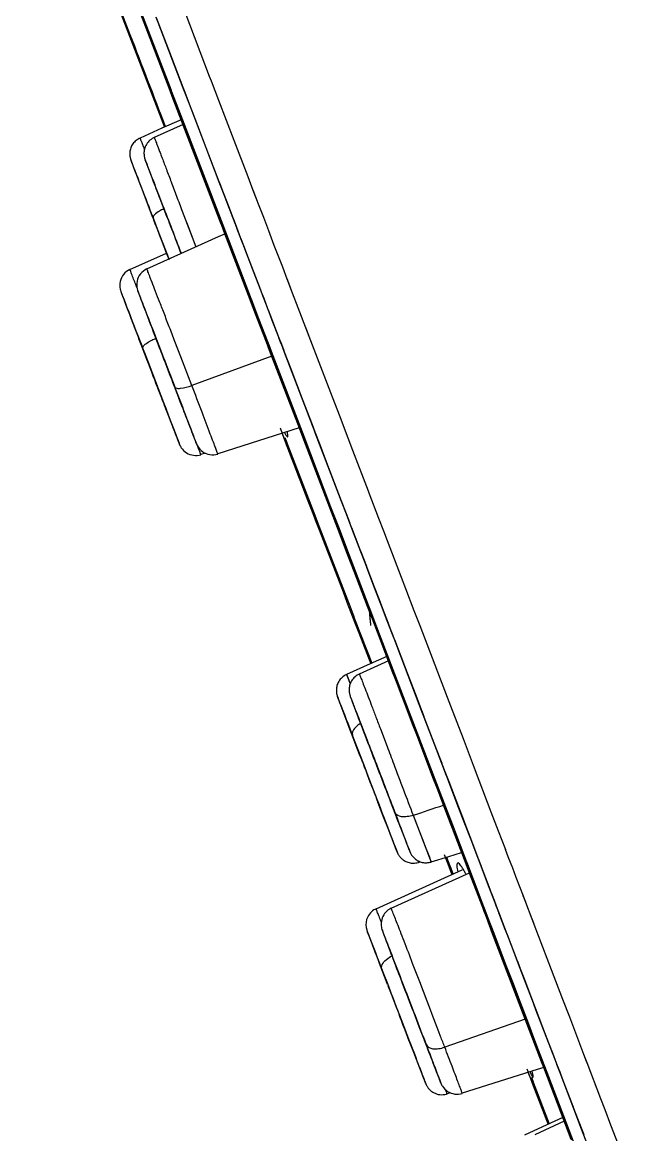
# Model space of a CAD drawing. Header units: millimetres. Extents: x 19741 to 22117, y -10160 to -6800.
# Drawn here: x 21612.42 to 21622.82, y -8187.07 to -8167.81 of the extents above; entities that cross this region are included whole.
import ezdxf

# ---------------------------------------------------------------- set-up
doc = ezdxf.new("R2010")
doc.units = ezdxf.units.MM

msp = doc.modelspace()

# ---------------------------------------------------------------- linework, layer by layer
at = {"linetype": 'Continuous'}
for p, q in [((21614.562, -8167.896), (21614.436, -8167.567)), ((21614.437, -8167.567), (21614.563, -8167.896)), ((21614.583, -8167.888), (21614.457, -8167.56)), ((21614.739, -8167.728), (21614.773, -8167.815)), ((21614.778, -8167.814), (21614.745, -8167.727)), ((21614.773, -8167.815), (21614.773, -8167.815)), ((21614.773, -8167.815), (21615.206, -8168.946)), ((21614.773, -8167.815), (21615.207, -8168.947)), ((21614.979, -8168.34), (21614.778, -8167.814)), ((21615.237, -8167.636), (21615.663, -8168.746)), ((21614.987, -8169.003), (21614.562, -8167.896)), ((21614.563, -8167.896), (21614.987, -8169.003)), ((21615.008, -8168.996), (21614.583, -8167.888)), ((21615.211, -8168.944), (21614.979, -8168.34)), ((21615.662, -8168.744), (21615.694, -8168.826)), ((21615.206, -8168.944), (21615.228, -8169.002)), ((21615.206, -8168.946), (21615.229, -8169.004)), ((21615.233, -8169.002), (21615.211, -8168.942)), ((21615.694, -8168.826), (21615.824, -8169.165)), ((21615.023, -8169.098), (21614.987, -8169.003)), ((21615.023, -8169.098), (21614.987, -8169.003)), ((21614.987, -8169.003), (21615.833, -8171.21)), ((21615.016, -8169.017), (21615.008, -8168.995)), ((21615.017, -8169.018), (21615.008, -8168.996)), ((21615.175, -8169.431), (21615.017, -8169.018)), ((21615.87, -8171.307), (21615.023, -8169.098)), ((21615.229, -8169.004), (21615.229, -8169.005)), ((21615.229, -8169.004), (21615.365, -8169.359)), ((21615.229, -8169.005), (21615.364, -8169.358)), ((21615.369, -8169.355), (21615.233, -8169.002)), ((21615.824, -8169.165), (21616.089, -8169.857)), ((21615.364, -8169.358), (21615.457, -8169.6)), ((21615.365, -8169.359), (21615.457, -8169.601)), ((21615.461, -8169.596), (21615.369, -8169.355)), ((21615.177, -8169.5), (21614.844, -8169.649)), ((21615.901, -8171.327), (21615.175, -8169.431)), ((21614.844, -8169.649), (21614.464, -8169.818)), ((21615.21, -8169.585), (21614.709, -8169.81)), ((21615.457, -8169.6), (21615.831, -8170.575)), ((21615.457, -8169.601), (21615.831, -8170.575)), ((21615.836, -8170.574), (21615.461, -8169.596)), ((21616.089, -8169.857), (21616.329, -8170.483)), ((21614.305, -8170.198), (21614.306, -8170.203)), ((21614.306, -8170.203), (21614.308, -8170.208)), ((21614.308, -8170.208), (21614.311, -8170.217)), ((21614.311, -8170.217), (21614.32, -8170.24)), ((21614.32, -8170.24), (21614.346, -8170.31)), ((21614.346, -8170.31), (21614.494, -8170.699)), ((21614.552, -8170.193), (21614.554, -8170.198)), ((21614.554, -8170.198), (21614.557, -8170.207)), ((21614.557, -8170.207), (21614.566, -8170.232)), ((21614.566, -8170.232), (21614.594, -8170.307)), ((21614.594, -8170.307), (21614.77, -8170.769)), ((21616.329, -8170.483), (21616.419, -8170.717)), ((21614.494, -8170.699), (21614.675, -8171.173)), ((21614.687, -8170.552), (21614.694, -8170.571)), ((21614.694, -8170.571), (21614.725, -8170.652)), ((21614.725, -8170.652), (21614.733, -8170.673)), ((21615.83, -8170.573), (21615.863, -8170.66)), ((21615.831, -8170.575), (21615.864, -8170.662)), ((21615.831, -8170.575), (21615.954, -8170.895)), ((21615.868, -8170.658), (21615.835, -8170.571)), ((21615.869, -8170.661), (21615.836, -8170.574)), ((21615.864, -8170.662), (21615.954, -8170.897)), ((21615.959, -8170.896), (21615.869, -8170.661)), ((21614.57, -8170.898), (21614.672, -8171.166)), ((21614.77, -8170.769), (21614.929, -8171.186)), ((21615.953, -8170.894), (21616.004, -8171.028)), ((21615.954, -8170.895), (21616.037, -8171.112)), ((21615.954, -8170.897), (21616.006, -8171.031)), ((21616.009, -8171.026), (21615.958, -8170.892)), ((21616.011, -8171.029), (21615.959, -8170.896)), ((21616.418, -8170.716), (21616.51, -8170.955)), ((21616.419, -8170.717), (21616.47, -8170.85)), ((21616.47, -8170.85), (21616.51, -8170.955)), ((21614.692, -8171.195), (21614.642, -8171.065)), ((21615.196, -8171.085), (21615.366, -8171.534)), ((21616.006, -8171.031), (21616.092, -8171.256)), ((21616.081, -8171.214), (21616.011, -8171.029)), ((21616.51, -8170.955), (21616.599, -8171.188)), ((21614.719, -8171.266), (21614.692, -8171.195)), ((21614.751, -8171.348), (21614.719, -8171.266)), ((21615.272, -8171.287), (21615.366, -8171.534)), ((21615.833, -8171.21), (21615.88, -8171.334)), ((21615.833, -8171.21), (21615.88, -8171.334)), ((21616.037, -8171.112), (21616.134, -8171.367)), ((21616.139, -8171.365), (21616.08, -8171.211)), ((21616.097, -8171.254), (21616.081, -8171.214)), ((21616.14, -8171.368), (21616.097, -8171.254)), ((21616.599, -8171.188), (21616.687, -8171.418)), ((21614.808, -8171.498), (21614.751, -8171.348)), ((21615.823, -8171.524), (21615.934, -8171.474)), ((21615.88, -8171.334), (21615.87, -8171.307)), ((21615.88, -8171.334), (21615.87, -8171.307)), ((21615.934, -8171.474), (21615.88, -8171.334)), ((21615.88, -8171.334), (21615.934, -8171.475)), ((21616.393, -8172.61), (21615.901, -8171.327)), ((21616.372, -8172.618), (21615.934, -8171.474)), ((21615.934, -8171.475), (21616.372, -8172.618)), ((21616.134, -8171.366), (21616.135, -8171.37)), ((21616.134, -8171.367), (21616.222, -8171.596)), ((21616.135, -8171.37), (21616.223, -8171.598)), ((21616.212, -8171.554), (21616.14, -8171.368)), ((21616.687, -8171.416), (21616.783, -8171.669)), ((21614.581, -8172.084), (21615.823, -8171.524)), ((21614.972, -8171.924), (21614.808, -8171.498)), ((21615.366, -8171.534), (21615.43, -8171.701)), ((21616.273, -8171.714), (21616.21, -8171.551)), ((21616.228, -8171.596), (21616.212, -8171.554)), ((21616.222, -8171.595), (21616.272, -8171.726)), ((21616.274, -8171.717), (21616.228, -8171.596)), ((21616.783, -8171.669), (21616.929, -8172.049)), ((21614.288, -8172.095), (21614.924, -8171.808)), ((21616.272, -8171.726), (21616.272, -8171.727)), ((21616.272, -8171.726), (21616.464, -8172.227)), ((21616.272, -8171.727), (21616.464, -8172.227)), ((21616.468, -8172.223), (21616.274, -8171.717)), ((21616.929, -8172.049), (21617.008, -8172.254)), ((21614.288, -8172.094), (21614.287, -8172.093)), ((21616.464, -8172.227), (21616.583, -8172.538)), ((21616.464, -8172.227), (21616.583, -8172.537)), ((21616.538, -8172.406), (21616.468, -8172.223)), ((21617.006, -8172.251), (21617.07, -8172.418)), ((21614.409, -8172.402), (21614.391, -8172.354)), ((21616.61, -8172.594), (21616.538, -8172.406)), ((21616.551, -8172.439), (21616.538, -8172.406)), ((21616.587, -8172.533), (21616.551, -8172.439)), ((21617.008, -8172.254), (21617.048, -8172.36)), ((21617.048, -8172.36), (21617.072, -8172.422)), ((21617.072, -8172.422), (21617.227, -8172.826)), ((21616.395, -8172.677), (21616.371, -8172.615)), ((21616.371, -8172.615), (21616.395, -8172.677)), ((21616.396, -8172.68), (21616.372, -8172.618)), ((21616.372, -8172.618), (21616.396, -8172.68)), ((21616.416, -8172.669), (21616.392, -8172.607)), ((21616.417, -8172.672), (21616.393, -8172.61)), ((21616.582, -8172.534), (21616.583, -8172.538)), ((21616.582, -8172.534), (21616.605, -8172.596)), ((21616.583, -8172.538), (21616.607, -8172.6)), ((21616.611, -8172.595), (21616.587, -8172.533)), ((21616.606, -8172.598), (21616.711, -8172.871)), ((21616.607, -8172.6), (21616.712, -8172.873)), ((21616.679, -8172.773), (21616.611, -8172.595)), ((21616.5, -8172.953), (21616.396, -8172.68)), ((21616.396, -8172.68), (21616.5, -8172.953)), ((21616.522, -8172.945), (21616.417, -8172.672)), ((21616.762, -8172.99), (21616.678, -8172.772)), ((21616.7, -8172.828), (21616.679, -8172.773)), ((21616.716, -8172.87), (21616.7, -8172.828)), ((21617.227, -8172.826), (21617.33, -8173.096)), ((21616.653, -8173.352), (21616.5, -8172.953)), ((21616.5, -8172.953), (21616.653, -8173.352)), ((21616.675, -8173.344), (21616.522, -8172.945)), ((21616.71, -8172.87), (21616.748, -8172.968)), ((21616.712, -8172.873), (21616.865, -8173.273)), ((21616.763, -8172.992), (21616.716, -8172.87)), ((21616.748, -8172.968), (21616.865, -8173.273)), ((21616.828, -8173.163), (21616.763, -8172.992)), ((21616.966, -8173.522), (21616.827, -8173.16)), ((21616.87, -8173.272), (21616.828, -8173.163)), ((21617.329, -8173.093), (21617.388, -8173.246)), ((21617.33, -8173.096), (21617.389, -8173.249)), ((21614.452, -8173.316), (21614.502, -8173.448)), ((21615.068, -8173.338), (21615.056, -8173.308)), ((21615.171, -8173.606), (21615.068, -8173.338)), ((21616.707, -8173.493), (21616.653, -8173.352)), ((21616.653, -8173.352), (21616.688, -8173.441)), ((21616.653, -8173.352), (21616.669, -8173.392)), ((21616.669, -8173.392), (21616.688, -8173.442)), ((21616.74, -8173.514), (21616.674, -8173.344)), ((21616.709, -8173.434), (21616.675, -8173.344)), ((21616.864, -8173.271), (21616.898, -8173.361)), ((21616.864, -8173.271), (21616.898, -8173.361)), ((21616.865, -8173.273), (21616.865, -8173.273)), ((21616.865, -8173.273), (21616.899, -8173.363)), ((21616.905, -8173.362), (21616.87, -8173.272)), ((21616.899, -8173.363), (21616.899, -8173.363)), ((21616.899, -8173.363), (21616.961, -8173.525)), ((21616.899, -8173.363), (21616.962, -8173.526)), ((21616.951, -8173.484), (21616.905, -8173.362)), ((21617.389, -8173.249), (21617.761, -8174.221)), ((21614.546, -8173.54), (21614.513, -8173.453)), ((21614.62, -8173.732), (21614.546, -8173.54)), ((21616.746, -8173.594), (21615.36, -8174.1)), ((21616.688, -8173.442), (21617.223, -8174.839)), ((21617.223, -8174.84), (21616.707, -8173.493)), ((21616.74, -8173.514), (21616.709, -8173.434)), ((21617.303, -8174.986), (21616.74, -8173.514)), ((21616.967, -8173.526), (21616.951, -8173.484)), ((21616.961, -8173.525), (21617.444, -8174.785)), ((21616.962, -8173.526), (21617.444, -8174.786)), ((21617.079, -8173.817), (21616.967, -8173.526)), ((21614.673, -8173.87), (21614.62, -8173.732)), ((21615.36, -8174.1), (21615.171, -8173.606)), ((21614.876, -8174.402), (21614.673, -8173.87)), ((21617.278, -8174.337), (21617.079, -8173.817)), ((21614.767, -8174.139), (21614.833, -8174.311)), ((21614.767, -8174.139), (21614.869, -8174.402)), ((21617.448, -8174.782), (21617.278, -8174.337)), ((21617.761, -8174.221), (21617.909, -8174.608)), ((21617.909, -8174.608), (21618.063, -8175.008)), ((21617.221, -8174.836), (21615.81, -8175.286)), ((21616.888, -8174.836), (21616.956, -8175.014)), ((21616.924, -8174.931), (21616.99, -8175.102)), ((21616.926, -8174.934), (21616.957, -8175.016)), ((21617.223, -8174.839), (21617.282, -8174.993)), ((21617.282, -8174.994), (21617.223, -8174.84)), ((21617.442, -8174.781), (21617.493, -8174.913)), ((21617.497, -8174.908), (21617.447, -8174.779)), ((21617.497, -8174.91), (21617.448, -8174.782)), ((21617.493, -8174.913), (21617.493, -8174.914)), ((21617.493, -8174.913), (21617.597, -8175.185)), ((21617.493, -8174.914), (21617.597, -8175.185)), ((21617.58, -8175.126), (21617.497, -8174.91)), ((21616.956, -8175.013), (21616.99, -8175.102)), ((21616.956, -8175.014), (21616.991, -8175.104)), ((21617.011, -8175.094), (21616.977, -8175.004)), ((21617.012, -8175.097), (21616.978, -8175.008)), ((21616.991, -8175.104), (21616.991, -8175.105)), ((21617.282, -8174.993), (21617.75, -8176.215)), ((21617.749, -8176.215), (21617.282, -8174.994)), ((21617.77, -8176.205), (21617.303, -8174.986)), ((21617.682, -8175.392), (21617.58, -8175.125)), ((21618.063, -8175.008), (21618.144, -8175.22)), ((21615.593, -8175.272), (21615.517, -8175.296)), ((21615.811, -8175.287), (21615.811, -8175.287)), ((21617.597, -8175.185), (21617.96, -8176.132)), ((21617.597, -8175.185), (21617.838, -8175.814)), ((21618.144, -8175.22), (21618.414, -8175.926)), ((21617.954, -8176.102), (21617.682, -8175.392)), ((21617.838, -8175.814), (21617.948, -8176.102)), ((21617.947, -8176.1), (21617.959, -8176.131)), ((21617.948, -8176.102), (21617.96, -8176.133)), ((21617.964, -8176.129), (21617.952, -8176.098)), ((21617.966, -8176.133), (21617.954, -8176.102)), ((21618.413, -8175.922), (21618.426, -8175.957)), ((21618.426, -8175.957), (21618.594, -8176.395)), ((21617.882, -8176.563), (21617.749, -8176.215)), ((21617.75, -8176.215), (21617.883, -8176.563)), ((21617.904, -8176.553), (21617.77, -8176.205)), ((21617.96, -8176.132), (21618.033, -8176.323)), ((21617.96, -8176.133), (21618.094, -8176.481)), ((21618.078, -8176.426), (21617.966, -8176.133)), ((21618.033, -8176.323), (21618.092, -8176.479)), ((21618.139, -8176.585), (21618.076, -8176.421)), ((21618.099, -8176.481), (21618.078, -8176.426)), ((21618.092, -8176.478), (21618.128, -8176.571)), ((21618.092, -8176.478), (21618.128, -8176.571)), ((21618.092, -8176.479), (21618.128, -8176.572)), ((21618.122, -8176.54), (21618.099, -8176.481)), ((21618.594, -8176.395), (21618.679, -8176.617)), ((21618.07, -8177.053), (21617.882, -8176.563)), ((21617.883, -8176.563), (21618.07, -8177.053)), ((21618.092, -8177.045), (21617.904, -8176.553)), ((21618.141, -8176.59), (21618.122, -8176.54)), ((21618.128, -8176.572), (21618.129, -8176.575)), ((21618.128, -8176.572), (21618.281, -8176.971)), ((21618.129, -8176.575), (21618.215, -8176.799)), ((21618.22, -8176.797), (21618.141, -8176.59)), ((21618.679, -8176.617), (21618.743, -8176.783)), ((21618.215, -8176.799), (21618.282, -8176.973)), ((21618.287, -8176.971), (21618.22, -8176.797)), ((21618.743, -8176.783), (21618.984, -8177.415)), ((21618.173, -8177.321), (21618.07, -8177.053)), ((21618.07, -8177.053), (21618.172, -8177.32)), ((21618.195, -8177.314), (21618.092, -8177.045)), ((21618.281, -8176.971), (21618.344, -8177.135)), ((21618.282, -8176.973), (21618.344, -8177.137)), ((21618.388, -8177.235), (21618.285, -8176.966)), ((21618.328, -8177.079), (21618.287, -8176.971)), ((21618.349, -8177.134), (21618.328, -8177.079)), ((21618.342, -8177.131), (21618.383, -8177.237)), ((21618.342, -8177.131), (21618.383, -8177.237)), ((21618.344, -8177.135), (21618.384, -8177.241)), ((21618.39, -8177.239), (21618.349, -8177.134)), ((21618.384, -8177.241), (21618.385, -8177.243)), ((21618.384, -8177.241), (21618.618, -8177.85)), ((21618.385, -8177.243), (21618.52, -8177.595)), ((21618.46, -8177.424), (21618.39, -8177.239)), ((21618.172, -8177.32), (21618.406, -8177.929)), ((21618.405, -8177.928), (21618.173, -8177.321)), ((21618.427, -8177.921), (21618.195, -8177.314)), ((21618.524, -8177.59), (21618.46, -8177.424)), ((21618.984, -8177.415), (21619.061, -8177.616)), ((21618.52, -8177.595), (21618.618, -8177.851)), ((21618.609, -8177.812), (21618.524, -8177.59)), ((21619.061, -8177.616), (21619.206, -8177.993)), ((21618.697, -8178.042), (21618.608, -8177.81)), ((21618.622, -8177.846), (21618.609, -8177.812)), ((21618.427, -8177.985), (21618.405, -8177.927)), ((21618.405, -8177.927), (21618.427, -8177.986)), ((21618.449, -8177.978), (21618.426, -8177.919)), ((21618.528, -8178.25), (21618.427, -8177.985)), ((21618.427, -8177.986), (21618.528, -8178.25)), ((21618.566, -8178.283), (21618.449, -8177.978)), ((21618.616, -8177.846), (21618.638, -8177.903)), ((21618.616, -8177.846), (21618.638, -8177.903)), ((21618.618, -8177.85), (21618.639, -8177.907)), ((21618.643, -8177.902), (21618.622, -8177.846)), ((21618.639, -8177.907), (21618.64, -8177.907)), ((21618.639, -8177.907), (21618.739, -8178.168)), ((21618.64, -8177.907), (21618.74, -8178.169)), ((21618.697, -8178.042), (21618.643, -8177.902)), ((21619.206, -8177.993), (21619.306, -8178.256)), ((21618.735, -8178.142), (21618.697, -8178.042)), ((21618.824, -8178.374), (21618.735, -8178.142)), ((21618.739, -8178.168), (21618.831, -8178.407)), ((21618.74, -8178.169), (21618.83, -8178.406)), ((21618.62, -8178.49), (21618.528, -8178.25)), ((21618.528, -8178.25), (21618.62, -8178.49)), ((21618.641, -8178.479), (21618.566, -8178.283)), ((21618.871, -8178.498), (21618.823, -8178.372)), ((21618.83, -8178.405), (21618.867, -8178.501)), ((21618.83, -8178.406), (21618.867, -8178.501)), ((21618.831, -8178.407), (21618.839, -8178.43)), ((21619.306, -8178.256), (21619.781, -8179.495)), ((21618.62, -8178.49), (21619.554, -8180.93)), ((21619.575, -8180.919), (21618.641, -8178.479)), ((21618.873, -8178.501), (21618.86, -8178.467)), ((21618.867, -8178.501), (21618.909, -8178.612)), ((21618.867, -8178.501), (21619.356, -8179.78)), ((21619.093, -8179.077), (21618.873, -8178.501)), ((21618.735, -8178.791), (21618.451, -8178.919)), ((21618.909, -8178.612), (21619.357, -8179.782)), ((21618.451, -8178.919), (21618.039, -8179.103)), ((21618.764, -8178.867), (21618.26, -8179.095)), ((21618.039, -8179.104), (21618.101, -8179.264)), ((21619.231, -8179.438), (21619.093, -8179.077)), ((21617.882, -8179.483), (21617.883, -8179.488)), ((21617.883, -8179.488), (21617.885, -8179.494)), ((21617.885, -8179.494), (21617.889, -8179.504)), ((21617.889, -8179.504), (21617.897, -8179.525)), ((21617.897, -8179.525), (21617.925, -8179.601)), ((21618.103, -8179.478), (21618.105, -8179.484)), ((21618.105, -8179.484), (21618.109, -8179.493)), ((21618.109, -8179.493), (21618.118, -8179.518)), ((21618.118, -8179.518), (21618.144, -8179.588)), ((21619.349, -8179.745), (21619.231, -8179.438)), ((21619.78, -8179.494), (21619.837, -8179.642)), ((21617.925, -8179.601), (21618.082, -8180.014)), ((21618.144, -8179.588), (21618.289, -8179.97)), ((21618.162, -8179.635), (21618.165, -8179.643)), ((21618.165, -8179.643), (21618.189, -8179.707)), ((21618.189, -8179.707), (21618.193, -8179.717)), ((21619.383, -8179.835), (21619.346, -8179.739)), ((21619.362, -8179.779), (21619.349, -8179.745)), ((21619.837, -8179.642), (21620.056, -8180.213)), ((21618.143, -8180.154), (21618.059, -8179.935)), ((21619.354, -8179.775), (21619.378, -8179.837)), ((21619.354, -8179.775), (21619.378, -8179.837)), ((21619.356, -8179.78), (21619.38, -8179.841)), ((21619.385, -8179.84), (21619.362, -8179.779)), ((21619.38, -8179.841), (21619.38, -8179.843)), ((21619.38, -8179.841), (21619.59, -8180.391)), ((21619.38, -8179.843), (21619.591, -8180.393)), ((21619.586, -8180.365), (21619.385, -8179.84)), ((21618.078, -8180.003), (21618.22, -8180.376)), ((21618.082, -8180.014), (21618.247, -8180.446)), ((21618.289, -8179.97), (21618.446, -8180.382)), ((21618.626, -8180.044), (21618.74, -8180.346)), ((21618.168, -8180.217), (21618.143, -8180.154)), ((21618.252, -8180.435), (21618.168, -8180.217)), ((21620.056, -8180.213), (21620.231, -8180.67)), ((21618.22, -8180.376), (21618.272, -8180.511)), ((21618.361, -8180.719), (21618.252, -8180.435)), ((21618.446, -8180.382), (21618.573, -8180.712)), ((21619.693, -8180.645), (21619.586, -8180.365)), ((21619.59, -8180.391), (21619.764, -8180.845)), ((21619.591, -8180.393), (21619.765, -8180.848)), ((21618.415, -8180.861), (21618.361, -8180.719)), ((21619.815, -8180.963), (21619.692, -8180.643)), ((21620.231, -8180.67), (21620.33, -8180.93)), ((21618.571, -8181.268), (21618.415, -8180.861)), ((21619.763, -8180.844), (21619.805, -8180.953)), ((21619.554, -8180.93), (21619.763, -8181.478)), ((21619.786, -8181.471), (21619.575, -8180.919)), ((21619.805, -8180.953), (21619.81, -8180.966)), ((21619.805, -8180.953), (21619.975, -8181.397)), ((21619.81, -8180.966), (21619.962, -8181.363)), ((21619.981, -8181.397), (21619.815, -8180.963)), ((21620.33, -8180.93), (21620.539, -8181.477)), ((21618.551, -8181.237), (21618.564, -8181.271)), ((21618.564, -8181.271), (21618.655, -8181.506)), ((21618.586, -8181.306), (21618.571, -8181.268)), ((21618.797, -8181.295), (21618.888, -8181.532)), ((21618.578, -8181.308), (21618.67, -8181.547)), ((21619.763, -8181.478), (21619.898, -8181.832)), ((21619.889, -8181.741), (21619.786, -8181.471)), ((21619.962, -8181.363), (21619.974, -8181.394)), ((21619.962, -8181.363), (21619.974, -8181.394)), ((21619.974, -8181.394), (21620.072, -8181.652)), ((21619.975, -8181.397), (21620.073, -8181.653)), ((21620.062, -8181.608), (21619.981, -8181.397)), ((21620.539, -8181.477), (21620.666, -8181.809)), ((21618.67, -8181.547), (21618.754, -8181.764)), ((21618.888, -8181.532), (21618.978, -8181.763)), ((21619.193, -8181.539), (21619.506, -8182.348)), ((21619.193, -8181.539), (21619.229, -8181.632)), ((21620.09, -8181.681), (21620.059, -8181.603)), ((21620.079, -8181.653), (21620.062, -8181.608)), ((21620.072, -8181.652), (21620.201, -8181.988)), ((21620.073, -8181.653), (21620.201, -8181.987)), ((21620.092, -8181.687), (21620.079, -8181.653)), ((21618.754, -8181.764), (21618.827, -8181.951)), ((21618.978, -8181.763), (21619.043, -8181.931)), ((21620.011, -8182.06), (21619.889, -8181.741)), ((21619.898, -8181.832), (21619.988, -8182.066)), ((21620.207, -8181.987), (21620.092, -8181.687)), ((21620.666, -8181.809), (21620.789, -8182.13)), ((21618.827, -8181.951), (21618.878, -8182.081)), ((21619.043, -8181.931), (21619.095, -8182.066)), ((21619.095, -8182.066), (21619.122, -8182.132)), ((21619.988, -8182.066), (21620.1, -8182.359)), ((21620.122, -8182.35), (21620.011, -8182.06)), ((21620.201, -8181.987), (21620.312, -8182.278)), ((21620.201, -8181.988), (21620.313, -8182.28)), ((21620.318, -8182.279), (21620.207, -8181.987)), ((21618.878, -8182.081), (21618.901, -8182.141)), ((21618.901, -8182.141), (21618.909, -8182.16)), ((21618.909, -8182.16), (21618.913, -8182.169)), ((21618.913, -8182.169), (21618.915, -8182.175)), ((21618.915, -8182.175), (21618.917, -8182.18)), ((21619.122, -8182.132), (21619.13, -8182.153)), ((21619.13, -8182.153), (21619.134, -8182.163)), ((21619.134, -8182.163), (21619.136, -8182.168)), ((21619.136, -8182.168), (21619.138, -8182.174)), ((21619.729, -8182.216), (21619.81, -8182.427)), ((21619.746, -8182.26), (21619.81, -8182.427)), ((21620.788, -8182.127), (21620.835, -8182.25)), ((21620.835, -8182.25), (21620.912, -8182.451)), ((21619.285, -8182.354), (21619.316, -8182.344)), ((21619.833, -8182.419), (21619.774, -8182.267)), ((21619.809, -8182.423), (21619.84, -8182.503)), ((21619.81, -8182.427), (21619.841, -8182.507)), ((21619.81, -8182.427), (21619.864, -8182.566)), ((21619.885, -8182.553), (21619.831, -8182.414)), ((21619.864, -8182.5), (21619.833, -8182.419)), ((21620.098, -8182.355), (21620.116, -8182.402)), ((21620.169, -8182.541), (21620.116, -8182.401)), ((21620.116, -8182.402), (21620.357, -8183.032)), ((21620.137, -8182.389), (21620.12, -8182.346)), ((21620.138, -8182.392), (21620.122, -8182.35)), ((21620.335, -8182.908), (21620.138, -8182.392)), ((21620.31, -8182.273), (21620.369, -8182.427)), ((21620.31, -8182.273), (21620.369, -8182.427)), ((21620.312, -8182.278), (21620.328, -8182.32)), ((21620.374, -8182.425), (21620.315, -8182.271)), ((21620.334, -8182.321), (21620.318, -8182.279)), ((21620.328, -8182.32), (21620.37, -8182.431)), ((21620.328, -8182.32), (21620.329, -8182.323)), ((21620.377, -8182.432), (21620.334, -8182.321)), ((21620.37, -8182.431), (21620.372, -8182.434)), ((21620.37, -8182.431), (21620.506, -8182.786)), ((21620.372, -8182.434), (21620.508, -8182.792)), ((21620.508, -8182.775), (21620.377, -8182.432)), ((21620.912, -8182.451), (21620.972, -8182.608)), ((21618.813, -8183.149), (21620.167, -8182.536)), ((21619.05, -8182.932), (21620.042, -8182.482)), ((21619.887, -8182.559), (21619.864, -8182.5)), ((21620.357, -8183.032), (21620.169, -8182.541)), ((21620.972, -8182.608), (21621.096, -8182.932)), ((21620.676, -8183.214), (21620.506, -8182.77)), ((21620.506, -8182.786), (21620.567, -8182.946)), ((21620.557, -8182.904), (21620.508, -8182.775)), ((21620.508, -8182.792), (21620.57, -8182.952)), ((21618.807, -8183.042), (21619.05, -8182.932)), ((21620.378, -8183.019), (21620.335, -8182.908)), ((21620.46, -8183.303), (21620.357, -8183.032)), ((21620.357, -8183.032), (21620.419, -8183.196)), ((21620.441, -8183.184), (21620.378, -8183.019)), ((21620.574, -8182.948), (21620.557, -8182.904)), ((21620.567, -8182.945), (21620.671, -8183.217)), ((21620.57, -8182.952), (21620.632, -8183.116)), ((21620.594, -8182.999), (21620.574, -8182.948)), ((21620.636, -8183.111), (21620.594, -8182.999)), ((21621.094, -8182.928), (21621.136, -8183.038)), ((21621.096, -8182.932), (21621.138, -8183.043)), ((21618.55, -8183.158), (21618.807, -8183.042)), ((21618.813, -8183.148), (21618.813, -8183.148)), ((21620.417, -8183.19), (21620.458, -8183.297)), ((21620.419, -8183.196), (21620.46, -8183.302)), ((21620.481, -8183.289), (21620.44, -8183.182)), ((21620.482, -8183.292), (21620.441, -8183.184)), ((21620.63, -8183.109), (21620.671, -8183.216)), ((21620.677, -8183.217), (21620.636, -8183.111)), ((21620.671, -8183.216), (21620.673, -8183.223)), ((21620.671, -8183.217), (21620.783, -8183.508)), ((21620.673, -8183.223), (21620.783, -8183.511)), ((21620.777, -8183.477), (21620.677, -8183.217)), ((21621.138, -8183.043), (21621.249, -8183.333)), ((21618.64, -8183.384), (21618.636, -8183.374)), ((21620.46, -8183.302), (21620.57, -8183.59)), ((21620.569, -8183.588), (21620.46, -8183.303)), ((21620.593, -8183.583), (21620.482, -8183.292)), ((21621.247, -8183.327), (21621.282, -8183.419)), ((21621.249, -8183.333), (21621.285, -8183.426)), ((21621.417, -8185.807), (21620.569, -8183.588)), ((21620.57, -8183.59), (21620.782, -8184.145)), ((21620.806, -8184.138), (21620.593, -8183.583)), ((21620.823, -8183.599), (21620.776, -8183.477)), ((21620.781, -8183.505), (21620.817, -8183.599)), ((21620.783, -8183.508), (21620.818, -8183.602)), ((21620.818, -8183.602), (21620.819, -8183.603)), ((21620.818, -8183.602), (21620.995, -8184.064)), ((21620.819, -8183.603), (21620.994, -8184.06)), ((21621, -8184.062), (21620.823, -8183.599)), ((21621.285, -8183.426), (21621.584, -8184.209)), ((21618.652, -8184.198), (21618.606, -8184.078)), ((21618.606, -8184.097), (21618.722, -8184.4)), ((21618.908, -8184.189), (21618.907, -8184.188)), ((21619.307, -8184.422), (21619.184, -8184.102)), ((21620.782, -8184.145), (21620.905, -8184.467)), ((21620.928, -8184.458), (21620.806, -8184.138)), ((21620.994, -8184.06), (21621.117, -8184.384)), ((21620.995, -8184.064), (21621.117, -8184.384)), ((21621.044, -8184.177), (21620.998, -8184.057)), ((21621.047, -8184.183), (21621, -8184.062)), ((21621.124, -8184.385), (21621.047, -8184.183)), ((21618.682, -8184.274), (21618.652, -8184.198)), ((21618.752, -8184.456), (21618.682, -8184.274)), ((21621.584, -8184.209), (21621.781, -8184.723)), ((21618.722, -8184.4), (21618.745, -8184.461)), ((21618.722, -8184.4), (21618.739, -8184.445)), ((21618.855, -8184.726), (21618.752, -8184.456)), ((21619.435, -8184.756), (21619.307, -8184.422)), ((21620.905, -8184.467), (21621.029, -8184.791)), ((21621.051, -8184.779), (21620.928, -8184.458)), ((21621.117, -8184.384), (21621.24, -8184.706)), ((21621.117, -8184.384), (21621.242, -8184.709)), ((21621.247, -8184.709), (21621.124, -8184.385)), ((21618.962, -8185.004), (21618.855, -8184.726)), ((21621.24, -8184.706), (21621.314, -8184.898)), ((21621.242, -8184.709), (21621.307, -8184.88)), ((21621.313, -8184.879), (21621.247, -8184.709)), ((21621.781, -8184.723), (21621.898, -8185.03)), ((21621.029, -8184.791), (21621.094, -8184.961)), ((21621.194, -8185.155), (21621.051, -8184.779)), ((21621.307, -8184.88), (21621.435, -8185.214)), ((21621.44, -8185.211), (21621.313, -8184.879)), ((21621.314, -8184.898), (21621.678, -8185.852)), ((21619.066, -8185.275), (21618.962, -8185.004)), ((21621.134, -8185.067), (21619.74, -8185.552)), ((21621.094, -8184.961), (21621.22, -8185.292)), ((21621.898, -8185.03), (21622.145, -8185.676)), ((21619.053, -8185.264), (21619.103, -8185.394)), ((21619.079, -8185.31), (21619.066, -8185.275)), ((21621.242, -8185.28), (21621.194, -8185.155)), ((21621.22, -8185.292), (21621.342, -8185.611)), ((21621.366, -8185.604), (21621.242, -8185.28)), ((21621.435, -8185.214), (21621.558, -8185.536)), ((21621.562, -8185.531), (21621.44, -8185.211)), ((21619.103, -8185.394), (21619.153, -8185.522)), ((21619.153, -8185.522), (21619.153, -8185.523)), ((21621.558, -8185.536), (21621.68, -8185.855)), ((21621.607, -8185.65), (21621.56, -8185.525)), ((21621.609, -8185.654), (21621.562, -8185.531)), ((21621.342, -8185.611), (21621.418, -8185.809)), ((21621.542, -8186.065), (21621.366, -8185.604)), ((21621.683, -8185.848), (21621.609, -8185.654)), ((21622.143, -8185.671), (21622.197, -8185.811)), ((21622.145, -8185.676), (21622.199, -8185.817)), ((21619.274, -8185.837), (21619.344, -8186.016)), ((21621.453, -8185.903), (21621.34, -8185.939)), ((21621.454, -8185.904), (21621.417, -8185.807)), ((21621.418, -8185.809), (21621.454, -8185.904)), ((21621.517, -8186.071), (21621.454, -8185.904)), ((21621.454, -8185.904), (21621.518, -8186.071)), ((21621.677, -8185.847), (21621.731, -8185.99)), ((21621.78, -8186.102), (21621.682, -8185.845)), ((21621.736, -8185.985), (21621.683, -8185.848)), ((21622.199, -8185.817), (21622.437, -8186.44)), ((21619.344, -8186.016), (21619.385, -8186.12)), ((21621.34, -8185.939), (21620.043, -8186.351)), ((21621.159, -8185.927), (21621.223, -8186.093)), ((21621.183, -8185.989), (21621.253, -8186.17)), ((21621.185, -8185.995), (21621.224, -8186.095)), ((21621.222, -8186.089), (21621.253, -8186.17)), ((21621.223, -8186.093), (21621.254, -8186.173)), ((21621.276, -8186.161), (21621.245, -8186.08)), ((21621.277, -8186.164), (21621.246, -8186.083)), ((21621.931, -8187.153), (21621.517, -8186.071)), ((21621.518, -8186.071), (21621.932, -8187.155)), ((21622.034, -8187.353), (21621.542, -8186.065)), ((21621.731, -8185.99), (21621.732, -8185.993)), ((21621.731, -8185.99), (21621.969, -8186.612)), ((21621.732, -8185.993), (21621.968, -8186.611)), ((21621.78, -8186.102), (21621.736, -8185.985)), ((21621.963, -8186.581), (21621.78, -8186.102)), ((21619.385, -8186.12), (21619.4, -8186.158)), ((21619.4, -8186.158), (21619.405, -8186.172)), ((21619.405, -8186.172), (21619.409, -8186.18)), ((21619.409, -8186.18), (21619.41, -8186.184)), ((21619.41, -8186.184), (21619.412, -8186.189)), ((21621.254, -8186.173), (21621.255, -8186.176)), ((21621.254, -8186.173), (21621.531, -8186.892)), ((21621.255, -8186.176), (21621.531, -8186.893)), ((21621.556, -8186.885), (21621.277, -8186.164)), ((21619.836, -8186.342), (21619.779, -8186.36)), ((21619.78, -8186.361), (21619.78, -8186.361)), ((21622.437, -8186.44), (21622.511, -8186.633)), ((21621.975, -8186.612), (21621.961, -8186.576)), ((21621.968, -8186.609), (21622.036, -8186.788)), ((21621.968, -8186.611), (21622.002, -8186.698)), ((21621.969, -8186.612), (21622.092, -8186.935)), ((21622.044, -8186.792), (21621.975, -8186.612)), ((21622.511, -8186.633), (21622.612, -8186.897)), ((21621.809, -8186.836), (21621.299, -8187.069)), ((21621.785, -8186.772), (21621.506, -8186.899)), ((21622.002, -8186.698), (21622.037, -8186.789)), ((21622.037, -8186.789), (21622.145, -8187.071)), ((21622.151, -8187.072), (21622.044, -8186.792)), ((21621.506, -8186.899), (21621.118, -8187.075)), ((21622.092, -8186.935), (21622.143, -8187.067)), ((21622.092, -8186.935), (21622.143, -8187.068)), ((21622.143, -8187.068), (21622.421, -8187.795)), ((21622.612, -8186.897), (21622.822, -8187.447))]:
    msp.add_line(p, q, dxfattribs=at)
for points in [[(21614.413, -8169.847), (21614.397, -8169.859), (21614.381, -8169.873), (21614.366, -8169.888), (21614.353, -8169.903), (21614.34, -8169.92), (21614.329, -8169.937), (21614.319, -8169.954), (21614.311, -8169.972), (21614.304, -8169.99), (21614.298, -8170.008), (21614.293, -8170.026), (21614.289, -8170.045), (21614.287, -8170.063), (21614.286, -8170.081), (21614.286, -8170.099), (21614.287, -8170.117), (21614.288, -8170.133), (21614.291, -8170.147), (21614.293, -8170.161), (21614.296, -8170.171), (21614.298, -8170.178), (21614.3, -8170.183), (21614.301, -8170.187), (21614.302, -8170.191), (21614.303, -8170.193), (21614.305, -8170.198)], [(21614.464, -8169.818), (21614.45, -8169.825), (21614.431, -8169.835), (21614.413, -8169.847)], [(21614.709, -8169.81), (21614.695, -8169.816), (21614.674, -8169.828), (21614.654, -8169.842), (21614.635, -8169.857), (21614.618, -8169.873), (21614.602, -8169.891), (21614.588, -8169.909), (21614.575, -8169.928), (21614.564, -8169.947), (21614.555, -8169.967), (21614.548, -8169.987), (21614.541, -8170.008), (21614.537, -8170.028), (21614.534, -8170.048), (21614.532, -8170.067), (21614.532, -8170.086), (21614.533, -8170.105), (21614.534, -8170.122), (21614.537, -8170.137), (21614.539, -8170.151), (21614.542, -8170.162), (21614.544, -8170.17), (21614.546, -8170.175), (21614.547, -8170.179), (21614.548, -8170.182), (21614.549, -8170.185), (21614.55, -8170.187), (21614.552, -8170.193)], [(21617.961, -8179.154), (21617.945, -8179.17), (21617.931, -8179.186), (21617.918, -8179.203), (21617.906, -8179.221), (21617.896, -8179.239), (21617.887, -8179.257), (21617.88, -8179.276), (21617.874, -8179.295), (21617.869, -8179.314), (21617.866, -8179.333), (21617.864, -8179.351), (21617.863, -8179.369), (21617.863, -8179.387), (21617.864, -8179.404), (21617.866, -8179.42), (21617.868, -8179.434), (21617.87, -8179.446), (21617.873, -8179.456), (21617.875, -8179.464), (21617.877, -8179.469), (21617.878, -8179.472), (21617.879, -8179.475), (21617.88, -8179.478), (21617.882, -8179.483)], [(21618.039, -8179.103), (21618.037, -8179.105), (21618.016, -8179.115), (21617.997, -8179.127), (21617.978, -8179.14), (21617.961, -8179.154)], [(21618.039, -8179.103), (21618.042, -8179.11), (21618.102, -8179.266)], [(21618.26, -8179.095), (21618.246, -8179.102), (21618.224, -8179.114), (21618.204, -8179.128), (21618.186, -8179.143), (21618.168, -8179.159), (21618.153, -8179.177), (21618.138, -8179.195), (21618.126, -8179.214), (21618.115, -8179.234), (21618.106, -8179.254), (21618.098, -8179.274), (21618.093, -8179.294), (21618.088, -8179.314), (21618.085, -8179.334), (21618.083, -8179.354), (21618.083, -8179.373), (21618.084, -8179.392), (21618.086, -8179.409), (21618.088, -8179.424), (21618.091, -8179.438), (21618.094, -8179.448), (21618.096, -8179.456), (21618.097, -8179.461), (21618.099, -8179.465), (21618.1, -8179.468), (21618.101, -8179.471), (21618.102, -8179.473), (21618.103, -8179.478)], [(21619.229, -8181.632), (21619.376, -8182.014), (21619.402, -8182.082)], [(21618.917, -8182.18), (21618.918, -8182.183), (21618.919, -8182.186), (21618.921, -8182.189), (21618.923, -8182.194), (21618.926, -8182.2), (21618.93, -8182.208), (21618.935, -8182.217), (21618.942, -8182.228), (21618.95, -8182.241), (21618.96, -8182.253), (21618.97, -8182.265), (21618.982, -8182.278), (21618.994, -8182.29), (21619.007, -8182.301), (21619.021, -8182.312), (21619.036, -8182.322), (21619.052, -8182.331), (21619.068, -8182.339), (21619.085, -8182.346), (21619.103, -8182.353), (21619.121, -8182.358), (21619.14, -8182.362), (21619.159, -8182.365), (21619.179, -8182.367), (21619.199, -8182.367), (21619.219, -8182.366), (21619.239, -8182.364), (21619.259, -8182.36), (21619.279, -8182.355), (21619.285, -8182.354)], [(21619.138, -8182.174), (21619.14, -8182.176), (21619.141, -8182.179), (21619.142, -8182.183), (21619.145, -8182.188), (21619.148, -8182.196), (21619.153, -8182.205), (21619.159, -8182.216), (21619.167, -8182.227), (21619.176, -8182.24), (21619.186, -8182.253), (21619.197, -8182.265), (21619.208, -8182.277), (21619.221, -8182.288), (21619.234, -8182.299), (21619.248, -8182.31), (21619.264, -8182.319), (21619.28, -8182.328), (21619.297, -8182.336), (21619.314, -8182.343), (21619.332, -8182.349), (21619.351, -8182.354), (21619.37, -8182.358), (21619.39, -8182.36), (21619.409, -8182.361), (21619.429, -8182.361), (21619.449, -8182.359), (21619.469, -8182.357), (21619.489, -8182.352), (21619.506, -8182.348)], [(21619.402, -8182.082), (21619.451, -8182.207), (21619.473, -8182.263), (21619.49, -8182.307), (21619.501, -8182.335), (21619.506, -8182.347), (21619.506, -8182.347)], [(21619.506, -8182.347), (21619.81, -8182.252), (21620.032, -8182.182)], [(21619.153, -8185.523), (21619.17, -8185.566), (21619.274, -8185.837)], [(21619.412, -8186.189), (21619.413, -8186.191), (21619.415, -8186.194), (21619.416, -8186.198), (21619.418, -8186.201), (21619.42, -8186.207), (21619.424, -8186.213), (21619.428, -8186.221), (21619.433, -8186.23), (21619.439, -8186.24), (21619.446, -8186.25), (21619.454, -8186.26), (21619.463, -8186.271), (21619.472, -8186.281), (21619.482, -8186.292), (21619.494, -8186.302), (21619.506, -8186.312), (21619.519, -8186.322), (21619.532, -8186.33), (21619.545, -8186.338), (21619.558, -8186.345), (21619.573, -8186.351), (21619.588, -8186.357), (21619.606, -8186.363), (21619.628, -8186.369), (21619.653, -8186.373), (21619.681, -8186.375), (21619.711, -8186.374), (21619.742, -8186.371), (21619.772, -8186.364), (21619.78, -8186.361)]]:
    msp.add_lwpolyline(points, dxfattribs=at)
for centre, radius, start, end in [((21589.022, -8091.327), 95.124, 288.492, 288.82605), ((21619.174, -8182.998), 1.03, 30.7164, 32.7706), ((21618.675, -8183.43), 0.3, 114.6248, 122.8629)]:
    msp.add_arc(centre, radius, start, end, dxfattribs=at)
for centre, major_axis, ratio, start_param, end_param in [((21614.821, -8171.544), (-0.143, 0.374), 0.002934, 3.325992, 7.519055), ((21615.068, -8171.535), (-0.143, 0.374), 0.002934, 3.859731, 7.590312), ((21614.821, -8171.544), (-0.143, 0.374), 0.002934, 1.832446, 3.027575), ((21618.398, -8180.828), (-0.143, 0.374), 0.00293, -4.18831, 1.346264), ((21618.619, -8180.82), (-0.143, 0.374), 0.00293, 3.141305, 7.327885), ((21618.901, -8184.857), (-0.144, 0.374), 0.002935, -4.186678, 1.348245), ((21619.164, -8184.848), (-0.144, 0.374), 0.002935, 3.141358, 7.326249)]:
    msp.add_ellipse(centre, major_axis=major_axis, ratio=ratio, start_param=start_param, end_param=end_param, dxfattribs=at)
for centre in [(21614.639, -8173.795), (21614.933, -8173.784)]:
    msp.add_ellipse(centre, major_axis=(-0.143, 0.374), ratio=0.002943, dxfattribs=at)
for points, knots in [([(21612.424, -8163.223), (21612.63, -8163.759), (21613.451, -8165.895), (21614.271, -8168.031), (21614.886, -8169.631)], [0, 0, 0, 0, 0.25091, 1, 1, 1, 1]), ([(21612.424, -8163.223), (21612.63, -8163.759), (21613.451, -8165.896), (21614.272, -8168.032), (21614.887, -8169.632)], [0, 0, 0, 0, 0.25091, 1, 1, 1, 1]), ([(21614.907, -8169.623), (21614.703, -8169.092), (21613.882, -8166.956), (21613.061, -8164.821), (21612.445, -8163.215)], [0, 0, 0, 0, 0.248519, 1, 1, 1, 1]), ([(21614.464, -8169.818), (21614.465, -8169.818), (21614.465, -8169.825), (21614.47, -8169.832), (21614.475, -8169.849), (21614.484, -8169.87), (21614.494, -8169.898), (21614.513, -8169.947), (21614.528, -8169.987), (21614.539, -8170.015)], [0, 0, 0, 0, 0.016271, 0.064336, 0.143858, 0.254491, 0.395892, 0.567714, 1, 1, 1, 1]), ([(21614.709, -8169.81), (21614.71, -8169.809), (21614.71, -8169.813), (21614.712, -8169.816), (21614.715, -8169.824), (21614.722, -8169.838), (21614.732, -8169.865), (21614.748, -8169.905), (21614.767, -8169.956), (21614.791, -8170.017), (21614.818, -8170.089), (21614.862, -8170.203), (21614.924, -8170.368), (21615.007, -8170.586), (21615.098, -8170.829), (21615.162, -8170.998), (21615.196, -8171.085)], [0, 0, 0, 0, 0.001164, 0.004583, 0.010266, 0.018212, 0.040843, 0.072316, 0.112422, 0.160848, 0.217249, 0.281226, 0.429923, 0.602729, 0.794566, 1, 1, 1, 1]), ([(21614.642, -8171.065), (21614.531, -8170.777), (21614.109, -8169.684), (21614.481, -8170.667), (21614.57, -8170.898)], [0, 0, 0, 0, 0.554302, 1, 1, 1, 1]), ([(21615.18, -8171.815), (21615.073, -8171.538), (21614.926, -8171.153), (21614.73, -8170.647), (21614.646, -8170.428), (21614.493, -8170.042), (21614.643, -8170.435), (21614.687, -8170.552)], [0, 0, 0, 0, 0.422837, 0.602769, 0.737345, 0.821828, 1, 1, 1, 1]), ([(21614.733, -8170.673), (21614.748, -8170.711), (21614.813, -8170.883), (21614.879, -8171.054), (21614.93, -8171.187)], [0, 0, 0, 0, 0.227045, 1, 1, 1, 1]), ([(21614.801, -8171.083), (21614.77, -8171.101), (21614.728, -8171.126), (21614.686, -8171.179), (21614.692, -8171.195)], [0, 0, 0, 0, 0.677559, 1, 1, 1, 1]), ([(21614.287, -8172.093), (21614.246, -8172.112), (21614.171, -8172.17), (21614.11, -8172.296), (21614.11, -8172.404), (21614.134, -8172.48), (21614.159, -8172.546), (21614.196, -8172.647), (21614.25, -8172.788), (21614.318, -8172.967), (21614.398, -8173.177), (21614.455, -8173.326), (21614.485, -8173.404)], [0, 0, 0, 0, 0.094402, 0.188694, 0.280892, 0.311178, 0.353468, 0.427825, 0.533866, 0.667979, 0.825288, 1, 1, 1, 1]), ([(21614.391, -8172.354), (21614.366, -8172.292), (21614.33, -8172.206), (21614.3, -8172.117), (21614.288, -8172.094)], [0, 0, 0, 0, 0.720365, 1, 1, 1, 1]), ([(21614.581, -8172.083), (21614.539, -8172.103), (21614.462, -8172.162), (21614.402, -8172.292), (21614.404, -8172.4), (21614.429, -8172.475), (21614.455, -8172.543), (21614.495, -8172.649), (21614.552, -8172.799), (21614.623, -8172.987), (21614.707, -8173.206), (21614.766, -8173.362), (21614.798, -8173.443)], [0, 0, 0, 0, 0.093259, 0.186462, 0.275971, 0.3016, 0.345185, 0.421547, 0.529748, 0.665857, 0.824654, 1, 1, 1, 1]), ([(21615.056, -8173.308), (21615.024, -8173.224), (21614.961, -8173.061), (21614.871, -8172.828), (21614.79, -8172.618), (21614.721, -8172.439), (21614.671, -8172.309), (21614.637, -8172.224), (21614.618, -8172.175), (21614.603, -8172.138), (21614.593, -8172.109), (21614.584, -8172.094), (21614.583, -8172.084), (21614.581, -8172.083)], [0, 0, 0, 0, 0.206046, 0.397981, 0.57048, 0.718732, 0.838671, 0.886946, 0.926999, 0.958521, 0.98126, 0.995111, 1, 1, 1, 1]), ([(21614.513, -8173.453), (21614.387, -8173.127), (21613.901, -8171.869), (21614.345, -8173.037), (21614.452, -8173.316)], [0, 0, 0, 0, 0.538443, 1, 1, 1, 1]), ([(21615.069, -8174.129), (21615.004, -8173.957), (21614.875, -8173.623), (21614.696, -8173.157), (21614.566, -8172.822), (21614.486, -8172.613), (21614.454, -8172.533), (21614.434, -8172.482), (21614.43, -8172.474), (21614.426, -8172.463), (21614.426, -8172.468), (21614.432, -8172.478), (21614.439, -8172.502), (21614.453, -8172.537), (21614.47, -8172.585), (21614.503, -8172.671), (21614.554, -8172.804), (21614.656, -8173.072), (21614.739, -8173.289), (21614.798, -8173.443)], [0, 0, 0, 0, 0.194811, 0.379655, 0.526489, 0.578338, 0.612985, 0.623394, 0.629064, 0.630108, 0.630286, 0.634237, 0.642958, 0.656357, 0.674334, 0.696703, 0.753647, 0.825067, 1, 1, 1, 1]), ([(21614.513, -8173.453), (21614.509, -8173.443), (21614.525, -8173.41), (21614.596, -8173.352), (21614.673, -8173.312), (21614.731, -8173.288)], [0, 0, 0, 0, 0.118538, 0.332015, 1, 1, 1, 1]), ([(21614.798, -8173.443), (21614.863, -8173.615), (21614.992, -8173.95), (21615.171, -8174.415), (21615.301, -8174.75), (21615.381, -8174.959), (21615.413, -8175.039), (21615.433, -8175.09), (21615.437, -8175.098), (21615.441, -8175.11), (21615.441, -8175.104), (21615.435, -8175.094), (21615.428, -8175.07), (21615.414, -8175.035), (21615.397, -8174.987), (21615.364, -8174.901), (21615.314, -8174.768), (21615.212, -8174.5), (21615.128, -8174.283), (21615.069, -8174.129)], [0, 0, 0, 0, 0.194811, 0.379655, 0.526489, 0.578338, 0.612985, 0.623394, 0.629064, 0.630108, 0.630286, 0.634237, 0.642958, 0.656357, 0.674334, 0.696703, 0.753647, 0.825067, 1, 1, 1, 1]), ([(21615.069, -8174.129), (21615.074, -8174.14), (21615.111, -8174.154), (21615.209, -8174.147), (21615.297, -8174.123), (21615.36, -8174.1)], [0, 0, 0, 0, 0.118128, 0.333672, 1, 1, 1, 1]), ([(21615.076, -8174.167), (21615.106, -8174.246), (21615.164, -8174.397), (21615.246, -8174.61), (21615.316, -8174.791), (21615.372, -8174.934), (21615.412, -8175.035), (21615.437, -8175.102), (21615.47, -8175.174), (21615.542, -8175.255), (21615.672, -8175.308), (21615.767, -8175.301), (21615.811, -8175.287)], [0, 0, 0, 0, 0.174978, 0.332782, 0.467506, 0.574171, 0.649069, 0.691641, 0.720514, 0.812035, 0.905919, 1, 1, 1, 1]), ([(21615.811, -8175.287), (21615.808, -8175.277), (21615.795, -8175.245), (21615.771, -8175.176), (21615.73, -8175.071), (21615.652, -8174.862), (21615.527, -8174.535), (21615.42, -8174.255), (21615.36, -8174.1)], [0, 0, 0, 0, 0.024037, 0.081702, 0.17167, 0.291495, 0.608223, 1, 1, 1, 1]), ([(21614.833, -8174.311), (21614.861, -8174.381), (21614.912, -8174.514), (21614.984, -8174.7), (21615.044, -8174.856), (21615.092, -8174.978), (21615.125, -8175.063), (21615.15, -8175.127), (21615.186, -8175.199), (21615.265, -8175.274), (21615.389, -8175.318), (21615.477, -8175.31), (21615.517, -8175.298)], [0, 0, 0, 0, 0.172275, 0.325211, 0.453856, 0.554134, 0.62319, 0.662509, 0.709378, 0.805794, 0.902833, 1, 1, 1, 1]), ([(21614.869, -8174.402), (21614.961, -8174.641), (21615.331, -8175.597), (21614.968, -8174.641), (21614.876, -8174.402)], [0, 0, 0, 0, 0.500817, 1, 1, 1, 1]), ([(21616.968, -8174.919), (21616.977, -8174.938), (21616.99, -8174.962), (21617.006, -8174.984), (21617.014, -8174.99), (21617.016, -8174.989)], [0, 0, 0, 0, 0.712687, 0.904928, 1, 1, 1, 1]), ([(21617.016, -8174.989), (21617.019, -8174.989), (21617.023, -8174.979), (21617.022, -8174.951), (21617.018, -8174.924), (21617.015, -8174.902)], [0, 0, 0, 0, 0.090102, 0.279393, 1, 1, 1, 1]), ([(21616.991, -8175.104), (21617.114, -8175.424), (21617.603, -8176.696), (21618.093, -8177.968), (21618.459, -8178.919)], [0, 0, 0, 0, 0.251974, 1, 1, 1, 1]), ([(21616.991, -8175.105), (21617.115, -8175.426), (21617.604, -8176.697), (21618.093, -8177.968), (21618.459, -8178.919)], [0, 0, 0, 0, 0.251972, 1, 1, 1, 1]), ([(21618.481, -8178.911), (21618.36, -8178.597), (21617.87, -8177.325), (21617.381, -8176.054), (21617.012, -8175.097)], [0, 0, 0, 0, 0.24723, 1, 1, 1, 1]), ([(21615.517, -8175.298), (21615.518, -8175.297), (21615.516, -8175.294), (21615.514, -8175.287), (21615.51, -8175.276), (21615.502, -8175.253), (21615.487, -8175.215), (21615.475, -8175.181), (21615.467, -8175.161)], [0, 0, 0, 0, 0.017749, 0.066509, 0.14616, 0.256547, 0.568798, 1, 1, 1, 1]), ([(21618.433, -8178.001), (21618.433, -8178.011), (21618.435, -8178.025), (21618.436, -8178.045), (21618.437, -8178.059), (21618.438, -8178.074), (21618.44, -8178.088), (21618.441, -8178.103), (21618.442, -8178.117), (21618.443, -8178.129), (21618.444, -8178.139), (21618.445, -8178.146), (21618.446, -8178.154), (21618.446, -8178.16), (21618.447, -8178.164), (21618.447, -8178.167), (21618.447, -8178.17), (21618.447, -8178.172), (21618.447, -8178.173), (21618.448, -8178.174), (21618.448, -8178.175), (21618.448, -8178.175), (21618.448, -8178.176), (21618.448, -8178.177), (21618.448, -8178.178), (21618.448, -8178.18), (21618.448, -8178.183), (21618.449, -8178.186), (21618.449, -8178.19), (21618.45, -8178.196), (21618.451, -8178.205), (21618.452, -8178.214), (21618.453, -8178.224), (21618.454, -8178.237), (21618.455, -8178.247), (21618.456, -8178.253)], [0, 0, 0, 0, 0.125, 0.1875, 0.25, 0.3125, 0.375, 0.4375, 0.5, 0.5625, 0.59375, 0.625, 0.65625, 0.6875, 0.703125, 0.71875, 0.726562, 0.734375, 0.742188, 0.746094, 0.748047, 0.75, 0.751953, 0.753906, 0.757812, 0.765625, 0.773438, 0.78125, 0.796875, 0.8125, 0.84375, 0.875, 0.90625, 0.9375, 1, 1, 1, 1]), ([(21620.116, -8182.401), (21619.993, -8182.08), (21619.494, -8180.776), (21618.996, -8179.473), (21618.62, -8178.49)], [0, 0, 0, 0, 0.246255, 1, 1, 1, 1]), ([(21618.26, -8179.095), (21618.261, -8179.095), (21618.262, -8179.104), (21618.269, -8179.112), (21618.276, -8179.135), (21618.288, -8179.162), (21618.303, -8179.199), (21618.328, -8179.263), (21618.366, -8179.361), (21618.419, -8179.498), (21618.481, -8179.661), (21618.551, -8179.846), (21618.6, -8179.976), (21618.626, -8180.044)], [0, 0, 0, 0, 0.004343, 0.01734, 0.039005, 0.0692, 0.107726, 0.154387, 0.271211, 0.417438, 0.590082, 0.785613, 1, 1, 1, 1]), ([(21618.059, -8179.935), (21618.001, -8179.785), (21617.758, -8179.163), (21618.012, -8179.831), (21618.078, -8180.003)], [0, 0, 0, 0, 0.46576, 1, 1, 1, 1]), ([(21618.883, -8181.498), (21618.831, -8181.363), (21618.724, -8181.083), (21618.564, -8180.665), (21618.409, -8180.262), (21618.292, -8179.958), (21618.211, -8179.751), (21618.168, -8179.64), (21618.132, -8179.549), (21618.118, -8179.511), (21618.099, -8179.467), (21618.117, -8179.516), (21618.131, -8179.554), (21618.151, -8179.606), (21618.162, -8179.635)], [0, 0, 0, 0, 0.185852, 0.384527, 0.575406, 0.738928, 0.80496, 0.858037, 0.896701, 0.920096, 0.927539, 0.936106, 0.960452, 1, 1, 1, 1]), ([(21618.193, -8179.717), (21618.204, -8179.748), (21618.259, -8179.891), (21618.313, -8180.034), (21618.356, -8180.147)], [0, 0, 0, 0, 0.210401, 1, 1, 1, 1]), ([(21618.221, -8179.993), (21618.205, -8180.006), (21618.162, -8180.046), (21618.129, -8180.116), (21618.143, -8180.154)], [0, 0, 0, 0, 0.329772, 1, 1, 1, 1]), ([(21618.356, -8180.147), (21618.487, -8180.488), (21618.677, -8180.985), (21618.914, -8181.599), (21619.033, -8181.908), (21619.098, -8182.072), (21619.12, -8182.128), (21619.131, -8182.153), (21619.134, -8182.164), (21619.137, -8182.169), (21619.133, -8182.158), (21619.13, -8182.15), (21619.118, -8182.118), (21619.104, -8182.08), (21619.075, -8182.002), (21619.001, -8181.808), (21618.933, -8181.63), (21618.883, -8181.498)], [0, 0, 0, 0, 0.379685, 0.554763, 0.683732, 0.724444, 0.738065, 0.746979, 0.751142, 0.751439, 0.752353, 0.757773, 0.767923, 0.782711, 0.802037, 0.853516, 1, 1, 1, 1]), ([(21618.74, -8180.346), (21618.779, -8180.448), (21618.929, -8180.846), (21619.079, -8181.244), (21619.193, -8181.539)], [0, 0, 0, 0, 0.255728, 1, 1, 1, 1]), ([(21618.655, -8181.506), (21618.74, -8181.728), (21619.11, -8182.68), (21618.696, -8181.594), (21618.586, -8181.306)], [0, 0, 0, 0, 0.435389, 1, 1, 1, 1]), ([(21619.193, -8181.539), (21619.16, -8181.55), (21619.092, -8181.565), (21618.986, -8181.572), (21618.899, -8181.538), (21618.883, -8181.498)], [0, 0, 0, 0, 0.317121, 0.612631, 1, 1, 1, 1]), ([(21619.277, -8182.328), (21619.279, -8182.334), (21619.283, -8182.343), (21619.284, -8182.35), (21619.285, -8182.353), (21619.285, -8182.354)], [0, 0, 0, 0, 0.745884, 0.933827, 1, 1, 1, 1]), ([(21619.961, -8182.365), (21619.956, -8182.368), (21619.95, -8182.385), (21619.949, -8182.435), (21619.957, -8182.481), (21619.964, -8182.516)], [0, 0, 0, 0, 0.113093, 0.311436, 1, 1, 1, 1]), ([(21620.008, -8182.395), (21620, -8182.385), (21619.989, -8182.37), (21619.966, -8182.361), (21619.961, -8182.365)], [0, 0, 0, 0, 0.67419, 1, 1, 1, 1]), ([(21620.04, -8182.44), (21620.037, -8182.436), (21620.027, -8182.421), (21620.017, -8182.406), (21620.008, -8182.395)], [0, 0, 0, 0, 0.282467, 1, 1, 1, 1]), ([(21620.109, -8182.56), (21620.104, -8182.552), (21620.089, -8182.522), (21620.072, -8182.493), (21620.06, -8182.472)], [0, 0, 0, 0, 0.274054, 1, 1, 1, 1]), ([(21618.512, -8183.178), (21618.453, -8183.216), (21618.367, -8183.33), (21618.373, -8183.481), (21618.405, -8183.568), (21618.427, -8183.627), (21618.459, -8183.71), (21618.519, -8183.87), (21618.569, -8184.002), (21618.606, -8184.097)], [0, 0, 0, 0, 0.209127, 0.388, 0.426978, 0.487411, 0.576701, 0.693623, 1, 1, 1, 1]), ([(21618.636, -8183.374), (21618.623, -8183.343), (21618.607, -8183.299), (21618.585, -8183.246), (21618.573, -8183.215), (21618.564, -8183.191), (21618.557, -8183.173), (21618.552, -8183.164), (21618.551, -8183.158), (21618.55, -8183.157)], [0, 0, 0, 0, 0.429007, 0.600247, 0.741778, 0.853035, 0.933453, 0.982493, 1, 1, 1, 1]), ([(21618.813, -8183.148), (21618.777, -8183.164), (21618.712, -8183.211), (21618.65, -8183.313), (21618.632, -8183.421), (21618.647, -8183.502), (21618.671, -8183.565), (21618.696, -8183.634), (21618.734, -8183.732), (21618.805, -8183.921), (21618.864, -8184.076), (21618.907, -8184.188)], [0, 0, 0, 0, 0.101178, 0.202227, 0.302867, 0.377252, 0.415124, 0.476737, 0.568446, 0.688415, 1, 1, 1, 1]), ([(21619.184, -8184.102), (21619.134, -8183.973), (21619.064, -8183.79), (21618.975, -8183.56), (21618.921, -8183.422), (21618.877, -8183.311), (21618.846, -8183.228), (21618.824, -8183.178), (21618.817, -8183.154), (21618.813, -8183.148)], [0, 0, 0, 0, 0.404661, 0.575934, 0.72178, 0.839154, 0.925717, 0.979712, 1, 1, 1, 1]), ([(21618.606, -8184.078), (21618.536, -8183.898), (21618.241, -8183.141), (21618.56, -8183.977), (21618.643, -8184.195)], [0, 0, 0, 0, 0.452292, 1, 1, 1, 1]), ([(21619.423, -8185.513), (21619.296, -8185.178), (21619.108, -8184.689), (21618.875, -8184.086), (21618.759, -8183.783), (21618.695, -8183.622), (21618.674, -8183.567), (21618.663, -8183.543), (21618.661, -8183.532), (21618.657, -8183.527), (21618.661, -8183.538), (21618.664, -8183.547), (21618.676, -8183.578), (21618.69, -8183.616), (21618.719, -8183.693), (21618.791, -8183.884), (21618.858, -8184.059), (21618.907, -8184.189)], [0, 0, 0, 0, 0.379587, 0.554667, 0.68348, 0.72404, 0.737591, 0.746441, 0.750525, 0.750778, 0.751742, 0.757285, 0.767581, 0.782501, 0.80191, 0.853489, 1, 1, 1, 1]), ([(21618.652, -8184.198), (21618.646, -8184.182), (21618.647, -8184.126), (21618.709, -8184.046), (21618.775, -8184.001), (21618.815, -8183.979)], [0, 0, 0, 0, 0.177906, 0.531324, 1, 1, 1, 1]), ([(21618.907, -8184.188), (21618.925, -8184.235), (21619.002, -8184.436), (21619.079, -8184.636), (21619.138, -8184.79)], [0, 0, 0, 0, 0.235034, 1, 1, 1, 1]), ([(21618.907, -8184.189), (21619.035, -8184.524), (21619.223, -8185.013), (21619.456, -8185.615), (21619.572, -8185.918), (21619.636, -8186.08), (21619.657, -8186.135), (21619.668, -8186.158), (21619.67, -8186.169), (21619.674, -8186.174), (21619.669, -8186.163), (21619.667, -8186.155), (21619.655, -8186.123), (21619.641, -8186.086), (21619.612, -8186.009), (21619.54, -8185.818), (21619.473, -8185.642), (21619.423, -8185.513)], [0, 0, 0, 0, 0.379587, 0.554667, 0.68348, 0.72404, 0.737591, 0.746441, 0.750525, 0.750778, 0.751742, 0.757285, 0.767581, 0.782501, 0.80191, 0.853489, 1, 1, 1, 1]), ([(21619.74, -8185.552), (21619.716, -8185.49), (21619.615, -8185.224), (21619.513, -8184.959), (21619.435, -8184.756)], [0, 0, 0, 0, 0.234293, 1, 1, 1, 1]), ([(21618.943, -8184.978), (21618.961, -8185.026), (21619.031, -8185.207), (21619.101, -8185.389), (21619.153, -8185.523)], [0, 0, 0, 0, 0.261185, 1, 1, 1, 1]), ([(21619.153, -8185.522), (21619.237, -8185.741), (21619.605, -8186.685), (21619.19, -8185.599), (21619.079, -8185.31)], [0, 0, 0, 0, 0.431121, 1, 1, 1, 1]), ([(21619.343, -8185.325), (21619.372, -8185.398), (21619.425, -8185.537), (21619.5, -8185.731), (21619.563, -8185.894), (21619.613, -8186.023), (21619.649, -8186.113), (21619.673, -8186.177), (21619.709, -8186.249), (21619.785, -8186.326), (21619.911, -8186.373), (21620.001, -8186.365), (21620.043, -8186.352)], [0, 0, 0, 0, 0.173301, 0.327878, 0.458495, 0.560806, 0.631697, 0.671922, 0.712434, 0.807737, 0.903815, 1, 1, 1, 1]), ([(21619.423, -8185.513), (21619.439, -8185.553), (21619.528, -8185.587), (21619.637, -8185.58), (21619.706, -8185.564), (21619.74, -8185.552)], [0, 0, 0, 0, 0.388371, 0.675466, 1, 1, 1, 1]), ([(21620.043, -8186.352), (21620.043, -8186.351), (21620.04, -8186.346), (21620.038, -8186.335), (21620.031, -8186.318), (21620.022, -8186.294), (21620.01, -8186.263), (21619.991, -8186.21), (21619.96, -8186.128), (21619.916, -8186.012), (21619.864, -8185.875), (21619.804, -8185.719), (21619.762, -8185.609), (21619.74, -8185.552)], [0, 0, 0, 0, 0.004726, 0.017957, 0.039645, 0.069647, 0.107814, 0.153996, 0.269716, 0.414853, 0.58715, 0.783557, 1, 1, 1, 1]), ([(21621.217, -8185.98), (21621.223, -8185.993), (21621.234, -8186.016), (21621.249, -8186.047), (21621.258, -8186.062), (21621.265, -8186.072), (21621.267, -8186.071)], [0, 0, 0, 0, 0.425177, 0.733221, 0.9231, 1, 1, 1, 1]), ([(21621.267, -8186.071), (21621.27, -8186.071), (21621.27, -8186.058), (21621.268, -8186.041), (21621.262, -8186.007), (21621.257, -8185.982), (21621.253, -8185.967)], [0, 0, 0, 0, 0.074388, 0.262943, 0.571756, 1, 1, 1, 1]), ([(21619.78, -8186.361), (21619.779, -8186.355), (21619.768, -8186.332), (21619.761, -8186.308), (21619.754, -8186.291)], [0, 0, 0, 0, 0.274015, 1, 1, 1, 1])]:
    msp.add_open_spline(points, degree=3, knots=knots, dxfattribs=at)
for points in [[(21614.875, -8171.045), (21614.85, -8171.056), (21614.825, -8171.069), (21614.801, -8171.083)], [(21618.281, -8179.95), (21618.26, -8179.963), (21618.24, -8179.977), (21618.221, -8179.993)]]:
    msp.add_open_spline(points, degree=3, dxfattribs=at)

doc.saveas('drawing.dxf')
